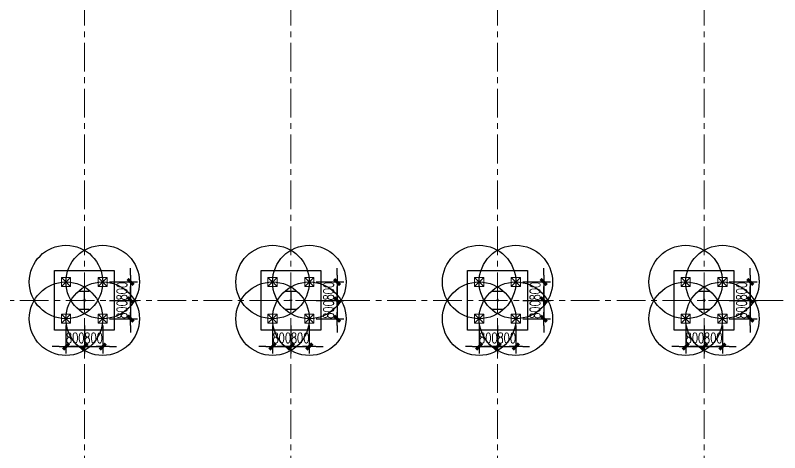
# Model space of a CAD drawing. Extents: x -1201378 to 2367219, y -619313 to 244905.
# Drawn here: x -803767 to -770463, y -208038 to -188976 of the extents above; entities that cross this region are included whole.
import ezdxf

# ---------------------------------------------------------------- set-up
doc = ezdxf.new("R2010")
doc.units = 0
doc.header["$LTSCALE"] = 1000
doc.linetypes.add('CENTER', pattern=[2, 1.25, -0.25, 0.25, -0.25])
doc.layers.get('0').update_dxf_attribs({"linetype": 'CONTINUOUS'})
doc.layers.get('Defpoints').update_dxf_attribs({"linetype": 'CONTINUOUS'})
for name, color, linetype in [('A-WINDOW', 140, 'CONTINUOUS'), ('S-DIMZ', 115, 'CONTINUOUS'), ('S-DOTE1', 140, 'CENTER'), ('S-HATCH1-W', 252, 'CONTINUOUS')]:
    doc.layers.add(name, color=color, linetype=linetype)
for name, color, linetype, lineweight in [('S-axis', 111, 'CONTINUOUS', 0), ('S-col', 2, 'CONTINUOUS', 0), ('S-dote', 5, 'CENTER', 0), ('S-zhuang', 1, 'CONTINUOUS', 0)]:
    doc.layers.add(name, color=color, linetype=linetype, lineweight=lineweight)
doc.styles.add('SS1', font='tj-romans1.shx', dxfattribs={"width": 0.7, "bigfont": 'tj-hztxt1.shx'})
doc.dimstyles.new('S-150-ARCHI', dxfattribs={"dimscale": 150, "dimtxt": 3, "dimasz": 2, "dimexe": 2, "dimexo": 2, "dimgap": 1, "dimtad": 1, "dimdec": 0, "dimzin": 0, "dimdsep": 46, "dimtxsty": 'SS1', "dimblk1": 'TT', "dimblk2": 'TT', "dimsah": 1, "dimcen": 1, "dimclrd": 256, "dimclre": 256, "dimclrt": 256, "dimadec": 0, "dimazin": 0, "dimtfac": 1, "dimtdec": 0, "dimtix": 1, "dimtmove": 2, "dimatfit": 0, "dimldrblk": 'TT', "dimfxl": 2, "dimtolj": 1, "dimtzin": 0, "dimarcsym": 0})

# ---------------------------------------------------------------- blocks, each defined once
blk = doc.blocks.new('w42343243')
at = {"layer": 'S-col'}
blk.add_lwpolyline([(-165069, 621020), (-164639, 621020), (-164639, 621002), (-164848, 621002), (-164848, 620238), (-164639, 620238), (-164639, 620220), (-165069, 620220), (-165069, 620238), (-164860, 620238), (-164860, 621002), (-165069, 621002)], close=True, dxfattribs=at)
blk = doc.blocks.new('42343')
at = {"layer": 'A-WINDOW'}
for p in [(-81000, -17850), (-72000, -17850), (-63000, -17850), (-54000, -17850)]:
    blk.add_blockref('w42343243', p, dxfattribs=at)
blk = doc.blocks.new('3#轴网')
at = {"layer": 'S-dote'}
for p, q in [((-200758.5, -363428.2), (-200758.5, -277944.2)), ((-191758.5, -363428.2), (-191758.5, -277944.2)), ((-182758.5, -363428.2), (-182758.5, -277944.2)), ((-173758.5, -363428.2), (-173758.5, -277944.2)), ((-78316.2, -301398.2), (-273210.6, -301398.2))]:
    blk.add_line(p, q, dxfattribs=at)
blk = doc.blocks.new('S-ZHUANG-400')
at = {"layer": 'S-zhuang'}
for p, q in [((200, -200), (-200, 200)), ((-200, -200), (200, 200))]:
    blk.add_line(p, q, dxfattribs=at)
blk.add_lwpolyline([(-200, 200), (200, 200), (200, -200), (-200, -200)], close=True, dxfattribs=at)
blk = doc.blocks.new('CT4')
at = {"layer": 'Defpoints'}
for centre in [(-100831, -168442), (-99231, -168442), (-100831, -170042), (-99231, -170042)]:
    blk.add_circle(centre, 1600, dxfattribs=at)
at = {"layer": 'S-DOTE1', "ltscale": 0.25}
for p, q in [((-100031, -169182), (-100031, -169302)), ((-99971, -169242), (-100091, -169242))]:
    blk.add_line(p, q, dxfattribs=at)
at = {"layer": 'S-HATCH1-W'}
blk.add_lwpolyline([(-101331, -170542), (-101331, -167942), (-98731, -167942), (-98731, -170542)], close=True, dxfattribs=at)
at = {"layer": 'S-zhuang', "rotation": 90.00000000000001}
for p in [(-100831, -168442), (-99231, -168442), (-100831, -170042), (-99231, -170042)]:
    blk.add_blockref('S-ZHUANG-400', p, dxfattribs=at)
blk = doc.blocks.new('TT')
blk.add_line((-0.97, 0), (0.97, 0))
at = {"const_width": 0.45}
blk.add_lwpolyline([(-0.44, -0.44), (0.44, 0.44)], dxfattribs=at)
blk = doc.blocks.new('*D606')
at = {"layer": 'Defpoints', "color": 0, "transparency": 16777216}
for p in [(-801558, -202198), (-800758, -202198), (-800758, -203411)]:
    blk.add_point(p, dxfattribs=at)
at = {"layer": 'S-DIMZ', "lineweight": -2, "transparency": 16777216}
for p, q in [((-801558, -202498), (-801558, -203711)), ((-800758, -202498), (-800758, -203711)), ((-801858, -203411), (-802158, -203411)), ((-801558, -203411), (-800758, -203411)), ((-800458, -203411), (-800158, -203411))]:
    blk.add_line(p, q, dxfattribs=at)
at = {"layer": 'S-DIMZ', "lineweight": -2, "transparency": 16777216, "xscale": 300, "yscale": 300, "zscale": 300}
blk.add_blockref('TT', (-801558, -203411), dxfattribs=at)
at = {"layer": 'S-DIMZ', "lineweight": -2, "transparency": 16777216, "xscale": 300, "yscale": 300, "zscale": 300, "rotation": 180}
blk.add_blockref('TT', (-800758, -203411), dxfattribs=at)
at = {"layer": 'S-DIMZ', "transparency": 16777216, "insert": (-801158, -203036), "char_height": 450, "attachment_point": 5, "style": 'SS1'}
blk.add_mtext('\\A1;800', dxfattribs=at)
blk = doc.blocks.new('*D607')
at = {"layer": 'Defpoints', "color": 0, "transparency": 16777216}
for p in [(-800758, -202198), (-799958, -202198), (-799958, -203411)]:
    blk.add_point(p, dxfattribs=at)
at = {"layer": 'S-DIMZ', "lineweight": -2, "transparency": 16777216}
for p, q in [((-800758, -202498), (-800758, -203711)), ((-799958, -202498), (-799958, -203711)), ((-801058, -203411), (-801358, -203411)), ((-800758, -203411), (-799958, -203411)), ((-799658, -203411), (-799358, -203411))]:
    blk.add_line(p, q, dxfattribs=at)
at = {"layer": 'S-DIMZ', "lineweight": -2, "transparency": 16777216, "xscale": 300, "yscale": 300, "zscale": 300}
blk.add_blockref('TT', (-800758, -203411), dxfattribs=at)
at = {"layer": 'S-DIMZ', "lineweight": -2, "transparency": 16777216, "xscale": 300, "yscale": 300, "zscale": 300, "rotation": 180}
blk.add_blockref('TT', (-799958, -203411), dxfattribs=at)
at = {"layer": 'S-DIMZ', "transparency": 16777216, "insert": (-800358, -203036), "char_height": 450, "attachment_point": 5, "style": 'SS1'}
blk.add_mtext('\\A1;800', dxfattribs=at)
blk = doc.blocks.new('*D608')
at = {"layer": 'Defpoints', "color": 0, "transparency": 16777216}
for p in [(-799958, -200598), (-799958, -201398), (-798746, -201398)]:
    blk.add_point(p, dxfattribs=at)
at = {"layer": 'S-DIMZ', "lineweight": -2, "transparency": 16777216}
for p, q in [((-798746, -200298), (-798746, -199998)), ((-799658, -200598), (-798446, -200598)), ((-798746, -200598), (-798746, -201398)), ((-799658, -201398), (-798446, -201398)), ((-798746, -201698), (-798746, -201998))]:
    blk.add_line(p, q, dxfattribs=at)
at = {"layer": 'S-DIMZ', "lineweight": -2, "transparency": 16777216, "xscale": 300, "yscale": 300, "zscale": 300}
for p, rotation in [((-798746, -200598), 270), ((-798746, -201398), 90)]:
    blk.add_blockref('TT', p, dxfattribs=dict(at, rotation=rotation))
at = {"layer": 'S-DIMZ', "transparency": 16777216, "insert": (-799121, -200998), "char_height": 450, "attachment_point": 5, "rotation": 90, "style": 'SS1'}
blk.add_mtext('\\A1;800', dxfattribs=at)
blk = doc.blocks.new('*D609')
at = {"layer": 'Defpoints', "color": 0, "transparency": 16777216}
for p in [(-799958, -201398), (-799958, -202198), (-798746, -202198)]:
    blk.add_point(p, dxfattribs=at)
at = {"layer": 'S-DIMZ', "lineweight": -2, "transparency": 16777216}
for p, q in [((-798746, -201098), (-798746, -200798)), ((-799658, -201398), (-798446, -201398)), ((-798746, -201398), (-798746, -202198)), ((-799658, -202198), (-798446, -202198)), ((-798746, -202498), (-798746, -202798))]:
    blk.add_line(p, q, dxfattribs=at)
at = {"layer": 'S-DIMZ', "lineweight": -2, "transparency": 16777216, "xscale": 300, "yscale": 300, "zscale": 300}
for p, rotation in [((-798746, -201398), 270), ((-798746, -202198), 90)]:
    blk.add_blockref('TT', p, dxfattribs=dict(at, rotation=rotation))
at = {"layer": 'S-DIMZ', "transparency": 16777216, "insert": (-799121, -201798), "char_height": 450, "attachment_point": 5, "rotation": 90, "style": 'SS1'}
blk.add_mtext('\\A1;800', dxfattribs=at)
blk = doc.blocks.new('*D622')
at = {"layer": 'Defpoints', "color": 0, "transparency": 16777216}
for p in [(-792558, -202198), (-791758, -202198), (-791758, -203411)]:
    blk.add_point(p, dxfattribs=at)
at = {"layer": 'S-DIMZ', "lineweight": -2, "transparency": 16777216}
for p, q in [((-792558, -202498), (-792558, -203711)), ((-791758, -202498), (-791758, -203711)), ((-792858, -203411), (-793158, -203411)), ((-792558, -203411), (-791758, -203411)), ((-791458, -203411), (-791158, -203411))]:
    blk.add_line(p, q, dxfattribs=at)
at = {"layer": 'S-DIMZ', "lineweight": -2, "transparency": 16777216, "xscale": 300, "yscale": 300, "zscale": 300}
blk.add_blockref('TT', (-792558, -203411), dxfattribs=at)
at = {"layer": 'S-DIMZ', "lineweight": -2, "transparency": 16777216, "xscale": 300, "yscale": 300, "zscale": 300, "rotation": 180}
blk.add_blockref('TT', (-791758, -203411), dxfattribs=at)
at = {"layer": 'S-DIMZ', "transparency": 16777216, "insert": (-792158, -203036), "char_height": 450, "attachment_point": 5, "style": 'SS1'}
blk.add_mtext('\\A1;800', dxfattribs=at)
blk = doc.blocks.new('*D623')
at = {"layer": 'Defpoints', "color": 0, "transparency": 16777216}
for p in [(-791758, -202198), (-790958, -202198), (-790958, -203411)]:
    blk.add_point(p, dxfattribs=at)
at = {"layer": 'S-DIMZ', "lineweight": -2, "transparency": 16777216}
for p, q in [((-791758, -202498), (-791758, -203711)), ((-790958, -202498), (-790958, -203711)), ((-792058, -203411), (-792358, -203411)), ((-791758, -203411), (-790958, -203411)), ((-790658, -203411), (-790358, -203411))]:
    blk.add_line(p, q, dxfattribs=at)
at = {"layer": 'S-DIMZ', "lineweight": -2, "transparency": 16777216, "xscale": 300, "yscale": 300, "zscale": 300}
blk.add_blockref('TT', (-791758, -203411), dxfattribs=at)
at = {"layer": 'S-DIMZ', "lineweight": -2, "transparency": 16777216, "xscale": 300, "yscale": 300, "zscale": 300, "rotation": 180}
blk.add_blockref('TT', (-790958, -203411), dxfattribs=at)
at = {"layer": 'S-DIMZ', "transparency": 16777216, "insert": (-791358, -203036), "char_height": 450, "attachment_point": 5, "style": 'SS1'}
blk.add_mtext('\\A1;800', dxfattribs=at)
blk = doc.blocks.new('*D624')
at = {"layer": 'Defpoints', "color": 0, "transparency": 16777216}
for p in [(-790958, -200598), (-790958, -201398), (-789746, -201398)]:
    blk.add_point(p, dxfattribs=at)
at = {"layer": 'S-DIMZ', "lineweight": -2, "transparency": 16777216}
for p, q in [((-789746, -200298), (-789746, -199998)), ((-790658, -200598), (-789446, -200598)), ((-789746, -200598), (-789746, -201398)), ((-790658, -201398), (-789446, -201398)), ((-789746, -201698), (-789746, -201998))]:
    blk.add_line(p, q, dxfattribs=at)
at = {"layer": 'S-DIMZ', "lineweight": -2, "transparency": 16777216, "xscale": 300, "yscale": 300, "zscale": 300}
for p, rotation in [((-789746, -200598), 270), ((-789746, -201398), 90)]:
    blk.add_blockref('TT', p, dxfattribs=dict(at, rotation=rotation))
at = {"layer": 'S-DIMZ', "transparency": 16777216, "insert": (-790121, -200998), "char_height": 450, "attachment_point": 5, "rotation": 90, "style": 'SS1'}
blk.add_mtext('\\A1;800', dxfattribs=at)
blk = doc.blocks.new('*D625')
at = {"layer": 'Defpoints', "color": 0, "transparency": 16777216}
for p in [(-790958, -201398), (-790958, -202198), (-789746, -202198)]:
    blk.add_point(p, dxfattribs=at)
at = {"layer": 'S-DIMZ', "lineweight": -2, "transparency": 16777216}
for p, q in [((-789746, -201098), (-789746, -200798)), ((-790658, -201398), (-789446, -201398)), ((-789746, -201398), (-789746, -202198)), ((-790658, -202198), (-789446, -202198)), ((-789746, -202498), (-789746, -202798))]:
    blk.add_line(p, q, dxfattribs=at)
at = {"layer": 'S-DIMZ', "lineweight": -2, "transparency": 16777216, "xscale": 300, "yscale": 300, "zscale": 300}
for p, rotation in [((-789746, -201398), 270), ((-789746, -202198), 90)]:
    blk.add_blockref('TT', p, dxfattribs=dict(at, rotation=rotation))
at = {"layer": 'S-DIMZ', "transparency": 16777216, "insert": (-790121, -201798), "char_height": 450, "attachment_point": 5, "rotation": 90, "style": 'SS1'}
blk.add_mtext('\\A1;800', dxfattribs=at)
blk = doc.blocks.new('*D638')
at = {"layer": 'Defpoints', "color": 0, "transparency": 16777216}
for p in [(-783558, -202198), (-782758, -202198), (-782758, -203411)]:
    blk.add_point(p, dxfattribs=at)
at = {"layer": 'S-DIMZ', "lineweight": -2, "transparency": 16777216}
for p, q in [((-783558, -202498), (-783558, -203711)), ((-782758, -202498), (-782758, -203711)), ((-783858, -203411), (-784158, -203411)), ((-783558, -203411), (-782758, -203411)), ((-782458, -203411), (-782158, -203411))]:
    blk.add_line(p, q, dxfattribs=at)
at = {"layer": 'S-DIMZ', "lineweight": -2, "transparency": 16777216, "xscale": 300, "yscale": 300, "zscale": 300}
blk.add_blockref('TT', (-783558, -203411), dxfattribs=at)
at = {"layer": 'S-DIMZ', "lineweight": -2, "transparency": 16777216, "xscale": 300, "yscale": 300, "zscale": 300, "rotation": 180}
blk.add_blockref('TT', (-782758, -203411), dxfattribs=at)
at = {"layer": 'S-DIMZ', "transparency": 16777216, "insert": (-783158, -203036), "char_height": 450, "attachment_point": 5, "style": 'SS1'}
blk.add_mtext('\\A1;800', dxfattribs=at)
blk = doc.blocks.new('*D639')
at = {"layer": 'Defpoints', "color": 0, "transparency": 16777216}
for p in [(-782758, -202198), (-781958, -202198), (-781958, -203411)]:
    blk.add_point(p, dxfattribs=at)
at = {"layer": 'S-DIMZ', "lineweight": -2, "transparency": 16777216}
for p, q in [((-782758, -202498), (-782758, -203711)), ((-781958, -202498), (-781958, -203711)), ((-783058, -203411), (-783358, -203411)), ((-782758, -203411), (-781958, -203411)), ((-781658, -203411), (-781358, -203411))]:
    blk.add_line(p, q, dxfattribs=at)
at = {"layer": 'S-DIMZ', "lineweight": -2, "transparency": 16777216, "xscale": 300, "yscale": 300, "zscale": 300}
blk.add_blockref('TT', (-782758, -203411), dxfattribs=at)
at = {"layer": 'S-DIMZ', "lineweight": -2, "transparency": 16777216, "xscale": 300, "yscale": 300, "zscale": 300, "rotation": 180}
blk.add_blockref('TT', (-781958, -203411), dxfattribs=at)
at = {"layer": 'S-DIMZ', "transparency": 16777216, "insert": (-782358, -203036), "char_height": 450, "attachment_point": 5, "style": 'SS1'}
blk.add_mtext('\\A1;800', dxfattribs=at)
blk = doc.blocks.new('*D640')
at = {"layer": 'Defpoints', "color": 0, "transparency": 16777216}
for p in [(-781958, -200598), (-781958, -201398), (-780746, -201398)]:
    blk.add_point(p, dxfattribs=at)
at = {"layer": 'S-DIMZ', "lineweight": -2, "transparency": 16777216}
for p, q in [((-780746, -200298), (-780746, -199998)), ((-781658, -200598), (-780446, -200598)), ((-780746, -200598), (-780746, -201398)), ((-781658, -201398), (-780446, -201398)), ((-780746, -201698), (-780746, -201998))]:
    blk.add_line(p, q, dxfattribs=at)
at = {"layer": 'S-DIMZ', "lineweight": -2, "transparency": 16777216, "xscale": 300, "yscale": 300, "zscale": 300}
for p, rotation in [((-780746, -200598), 270), ((-780746, -201398), 90)]:
    blk.add_blockref('TT', p, dxfattribs=dict(at, rotation=rotation))
at = {"layer": 'S-DIMZ', "transparency": 16777216, "insert": (-781121, -200998), "char_height": 450, "attachment_point": 5, "rotation": 90, "style": 'SS1'}
blk.add_mtext('\\A1;800', dxfattribs=at)
blk = doc.blocks.new('*D641')
at = {"layer": 'Defpoints', "color": 0, "transparency": 16777216}
for p in [(-781958, -201398), (-781958, -202198), (-780746, -202198)]:
    blk.add_point(p, dxfattribs=at)
at = {"layer": 'S-DIMZ', "lineweight": -2, "transparency": 16777216}
for p, q in [((-780746, -201098), (-780746, -200798)), ((-781658, -201398), (-780446, -201398)), ((-780746, -201398), (-780746, -202198)), ((-781658, -202198), (-780446, -202198)), ((-780746, -202498), (-780746, -202798))]:
    blk.add_line(p, q, dxfattribs=at)
at = {"layer": 'S-DIMZ', "lineweight": -2, "transparency": 16777216, "xscale": 300, "yscale": 300, "zscale": 300}
for p, rotation in [((-780746, -201398), 270), ((-780746, -202198), 90)]:
    blk.add_blockref('TT', p, dxfattribs=dict(at, rotation=rotation))
at = {"layer": 'S-DIMZ', "transparency": 16777216, "insert": (-781121, -201798), "char_height": 450, "attachment_point": 5, "rotation": 90, "style": 'SS1'}
blk.add_mtext('\\A1;800', dxfattribs=at)
blk = doc.blocks.new('*D654')
at = {"layer": 'Defpoints', "color": 0, "transparency": 16777216}
for p in [(-774558, -202198), (-773758, -202198), (-773758, -203411)]:
    blk.add_point(p, dxfattribs=at)
at = {"layer": 'S-DIMZ', "lineweight": -2, "transparency": 16777216}
for p, q in [((-774558, -202498), (-774558, -203711)), ((-773758, -202498), (-773758, -203711)), ((-774858, -203411), (-775158, -203411)), ((-774558, -203411), (-773758, -203411)), ((-773458, -203411), (-773158, -203411))]:
    blk.add_line(p, q, dxfattribs=at)
at = {"layer": 'S-DIMZ', "lineweight": -2, "transparency": 16777216, "xscale": 300, "yscale": 300, "zscale": 300}
blk.add_blockref('TT', (-774558, -203411), dxfattribs=at)
at = {"layer": 'S-DIMZ', "lineweight": -2, "transparency": 16777216, "xscale": 300, "yscale": 300, "zscale": 300, "rotation": 180}
blk.add_blockref('TT', (-773758, -203411), dxfattribs=at)
at = {"layer": 'S-DIMZ', "transparency": 16777216, "insert": (-774158, -203036), "char_height": 450, "attachment_point": 5, "style": 'SS1'}
blk.add_mtext('\\A1;800', dxfattribs=at)
blk = doc.blocks.new('*D655')
at = {"layer": 'Defpoints', "color": 0, "transparency": 16777216}
for p in [(-773758, -202198), (-772958, -202198), (-772958, -203411)]:
    blk.add_point(p, dxfattribs=at)
at = {"layer": 'S-DIMZ', "lineweight": -2, "transparency": 16777216}
for p, q in [((-773758, -202498), (-773758, -203711)), ((-772958, -202498), (-772958, -203711)), ((-774058, -203411), (-774358, -203411)), ((-773758, -203411), (-772958, -203411)), ((-772658, -203411), (-772358, -203411))]:
    blk.add_line(p, q, dxfattribs=at)
at = {"layer": 'S-DIMZ', "lineweight": -2, "transparency": 16777216, "xscale": 300, "yscale": 300, "zscale": 300}
blk.add_blockref('TT', (-773758, -203411), dxfattribs=at)
at = {"layer": 'S-DIMZ', "lineweight": -2, "transparency": 16777216, "xscale": 300, "yscale": 300, "zscale": 300, "rotation": 180}
blk.add_blockref('TT', (-772958, -203411), dxfattribs=at)
at = {"layer": 'S-DIMZ', "transparency": 16777216, "insert": (-773358, -203036), "char_height": 450, "attachment_point": 5, "style": 'SS1'}
blk.add_mtext('\\A1;800', dxfattribs=at)
blk = doc.blocks.new('*D656')
at = {"layer": 'Defpoints', "color": 0, "transparency": 16777216}
for p in [(-772958, -200598), (-772958, -201398), (-771746, -201398)]:
    blk.add_point(p, dxfattribs=at)
at = {"layer": 'S-DIMZ', "lineweight": -2, "transparency": 16777216}
for p, q in [((-771746, -200298), (-771746, -199998)), ((-772658, -200598), (-771446, -200598)), ((-771746, -200598), (-771746, -201398)), ((-772658, -201398), (-771446, -201398)), ((-771746, -201698), (-771746, -201998))]:
    blk.add_line(p, q, dxfattribs=at)
at = {"layer": 'S-DIMZ', "lineweight": -2, "transparency": 16777216, "xscale": 300, "yscale": 300, "zscale": 300}
for p, rotation in [((-771746, -200598), 270), ((-771746, -201398), 90)]:
    blk.add_blockref('TT', p, dxfattribs=dict(at, rotation=rotation))
at = {"layer": 'S-DIMZ', "transparency": 16777216, "insert": (-772121, -200998), "char_height": 450, "attachment_point": 5, "rotation": 90, "style": 'SS1'}
blk.add_mtext('\\A1;800', dxfattribs=at)
blk = doc.blocks.new('*D657')
at = {"layer": 'Defpoints', "color": 0, "transparency": 16777216}
for p in [(-772958, -201398), (-772958, -202198), (-771746, -202198)]:
    blk.add_point(p, dxfattribs=at)
at = {"layer": 'S-DIMZ', "lineweight": -2, "transparency": 16777216}
for p, q in [((-771746, -201098), (-771746, -200798)), ((-772658, -201398), (-771446, -201398)), ((-771746, -201398), (-771746, -202198)), ((-772658, -202198), (-771446, -202198)), ((-771746, -202498), (-771746, -202798))]:
    blk.add_line(p, q, dxfattribs=at)
at = {"layer": 'S-DIMZ', "lineweight": -2, "transparency": 16777216, "xscale": 300, "yscale": 300, "zscale": 300}
for p, rotation in [((-771746, -201398), 270), ((-771746, -202198), 90)]:
    blk.add_blockref('TT', p, dxfattribs=dict(at, rotation=rotation))
at = {"layer": 'S-DIMZ', "transparency": 16777216, "insert": (-772121, -201798), "char_height": 450, "attachment_point": 5, "rotation": 90, "style": 'SS1'}
blk.add_mtext('\\A1;800', dxfattribs=at)

msp = doc.modelspace()

# ---------------------------------------------------------------- block references
at = {"layer": 'S-axis'}
msp.add_blockref('3#轴网', (-600000, 100000), dxfattribs=at)
at = {"layer": 'S-col'}
msp.add_blockref('42343', (-554904.3, -804168.2), dxfattribs=at)
at = {"layer": 'S-zhuang'}
for p in [(-700727.3, -32156.2), (-691727.3, -32156.2), (-682727.3, -32156.2), (-673727.3, -32156.2)]:
    msp.add_blockref('CT4', p, dxfattribs=at)

# ---------------------------------------------------------------- dimensions: what is measured, and where the dimension line sits
at = {"layer": 'S-DIMZ'}
for base, p1, p2, picture, middle in [((-798746, -201398.2), (-799958.4, -200598.2), (-799958.4, -201398.2), '*D608', (-799121, -200998.2)), ((-789746, -201398.2), (-790958.4, -200598.2), (-790958.4, -201398.2), '*D624', (-790121, -200998.2)), ((-780746, -201398.2), (-781958.4, -200598.2), (-781958.4, -201398.2), '*D640', (-781121, -200998.2)), ((-771746, -201398.2), (-772958.4, -200598.2), (-772958.4, -201398.2), '*D656', (-772121, -200998.2)), ((-798746, -202198.2), (-799958.4, -201398.2), (-799958.4, -202198.2), '*D609', (-799121, -201798.2)), ((-789746, -202198.2), (-790958.4, -201398.2), (-790958.4, -202198.2), '*D625', (-790121, -201798.2)), ((-780746, -202198.2), (-781958.4, -201398.2), (-781958.4, -202198.2), '*D641', (-781121, -201798.2)), ((-771746, -202198.2), (-772958.4, -201398.2), (-772958.4, -202198.2), '*D657', (-772121, -201798.2))]:
    dim = msp.add_linear_dim(base=base, p1=p1, p2=p2, angle=270, dimstyle='S-150-ARCHI', override={"dimexo": 2}, dxfattribs=at)
    dim.commit()
    dim.dimension.update_dxf_attribs({"geometry": picture, "text_midpoint": middle})
for base, p1, p2, picture, middle in [((-800758.5, -203410.7), (-801558.4, -202198.2), (-800758.5, -202198.2), '*D606', (-801158.4, -203035.7)), ((-799958.4, -203410.7), (-800758.5, -202198.2), (-799958.4, -202198.2), '*D607', (-800358.4, -203035.7)), ((-791758.5, -203410.7), (-792558.4, -202198.2), (-791758.5, -202198.2), '*D622', (-792158.4, -203035.7)), ((-790958.4, -203410.7), (-791758.5, -202198.2), (-790958.4, -202198.2), '*D623', (-791358.4, -203035.7)), ((-782758.5, -203410.7), (-783558.4, -202198.2), (-782758.5, -202198.2), '*D638', (-783158.4, -203035.7)), ((-781958.4, -203410.7), (-782758.5, -202198.2), (-781958.4, -202198.2), '*D639', (-782358.4, -203035.7)), ((-773758.5, -203410.7), (-774558.4, -202198.2), (-773758.5, -202198.2), '*D654', (-774158.4, -203035.7)), ((-772958.4, -203410.7), (-773758.5, -202198.2), (-772958.4, -202198.2), '*D655', (-773358.4, -203035.7))]:
    dim = msp.add_linear_dim(base=base, p1=p1, p2=p2, dimstyle='S-150-ARCHI', override={"dimexo": 2}, dxfattribs=at)
    dim.commit()
    dim.dimension.update_dxf_attribs({"geometry": picture, "text_midpoint": middle})

doc.saveas('drawing.dxf')
